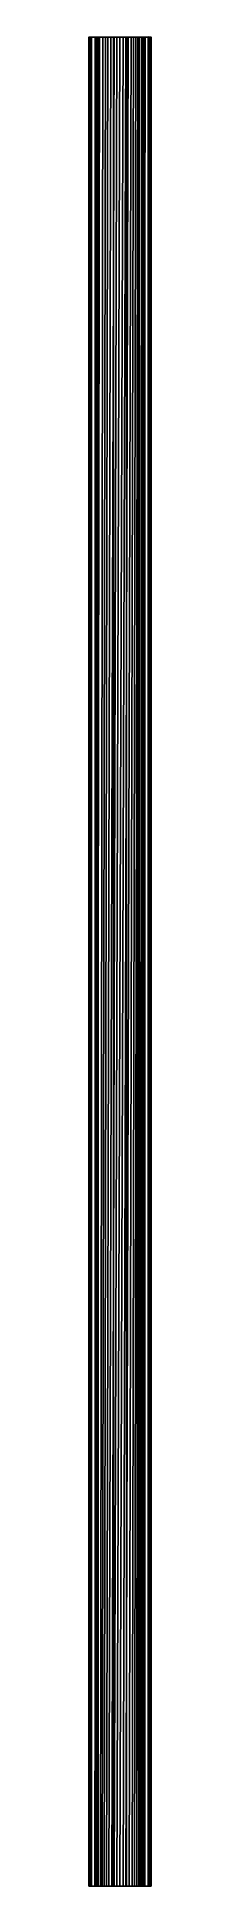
# Model space of a CAD drawing. Extents: x 55 to 69, y 73 to 503.
import ezdxf

# ---------------------------------------------------------------- set-up
doc = ezdxf.new("R2010")
doc.units = 0
doc.layers.get('0').update_dxf_attribs({"linetype": 'CONTINUOUS'})

# ---------------------------------------------------------------- blocks, each defined once
blk = doc.blocks.new('PERFIFF')
for p, q in [((8.47, 2.4), (8.46, 2.41)), ((8.46, 2.36), (22.96, 2.36)), ((8.46, 2.36), (8.46, 2.36)), ((8.46, 2.36), (8.46, 2.36)), ((8.46, 2.35), (8.46, 2.35)), ((8.46, 2.35), (8.46, 2.35)), ((8.46, 2.35), (8.46, 2.35)), ((8.46, 2.34), (8.46, 2.34)), ((8.46, 2.34), (8.46, 2.34)), ((8.46, 2.33), (8.46, 2.33)), ((8.47, 2.32), (8.46, 2.32)), ((8.49, 2.46), (8.47, 2.46)), ((8.48, 2.43), (8.47, 2.44)), ((8.47, 2.31), (8.47, 2.31)), ((8.47, 2.29), (8.47, 2.29)), ((8.47, 2.28), (8.47, 2.27)), ((8.47, 2.27), (8.47, 2.28)), ((8.47, 2.28), (8.49, 2.19)), ((8.47, 2.27), (8.47, 2.28)), ((8.47, 2.28), (8.49, 2.19)), ((8.48, 2.23), (8.48, 2.23)), ((8.51, 2.2), (8.49, 2.19)), ((8.49, 2.19), (8.49, 2.19)), ((8.49, 2.19), (8.49, 2.19)), ((8.49, 2.18), (8.49, 2.18)), ((8.49, 2.18), (8.49, 2.18)), ((8.49, 2.18), (8.49, 2.18)), ((8.49, 2.18), (8.49, 2.18)), ((8.49, 2.17), (8.49, 2.17)), ((8.49, 2.16), (8.49, 2.16)), ((8.5, 2.16), (8.5, 2.16)), ((8.5, 2.14), (8.5, 2.15)), ((8.5, 2.13), (8.51, 2.13)), ((8.51, 2.12), (8.51, 2.12)), ((8.51, 2.11), (8.51, 2.11)), ((8.51, 2.11), (8.51, 2.11)), ((8.51, 2.11), (8.52, 2.11)), ((8.52, 2.1), (8.52, 2.1)), ((8.52, 2.1), (8.52, 2.1)), ((8.52, 2.1), (8.52, 2.1)), ((8.52, 2.1), (8.52, 2.1)), ((8.54, 2.66), (22.89, 2.66)), ((8.55, 2.03), (22.87, 2.03)), ((8.57, 2.01), (8.58, 2.02)), ((8.58, 1.98), (8.6, 2.01)), ((8.62, 1.94), (8.64, 1.98)), ((8.65, 1.9), (8.68, 1.96)), ((8.7, 1.86), (8.73, 1.93)), ((8.74, 1.83), (8.78, 1.9)), ((8.79, 1.8), (8.83, 1.87)), ((8.84, 1.77), (8.88, 1.84)), ((8.89, 1.75), (8.93, 1.82)), ((8.94, 1.74), (8.97, 1.79)), ((8.99, 1.72), (9.01, 1.77)), ((9.02, 1.72), (9.04, 1.75)), ((9.06, 1.71), (9.07, 1.74)), ((9.08, 1.71), (9.09, 1.73)), ((9.11, 3.01), (22.31, 3.01)), ((9.11, 1.71), (14.21, 1.71)), ((9.88, 3.01), (9.87, 3.09)), ((10.37, 3.01), (10.35, 3.14)), ((11.16, 3.01), (11.15, 3.21)), ((11.54, 3.01), (11.52, 3.24)), ((11.99, 3.01), (11.99, 3.27)), ((12.55, 3.01), (12.53, 3.31)), ((13.11, 3.01), (13.1, 3.33)), ((13.81, 3.01), (13.8, 3.36)), ((14.21, 1.71), (17.21, 1.71)), ((14.39, 3.01), (14.38, 3.38)), ((15.01, 3.01), (15.01, 3.39)), ((15.71, 3.01), (15.71, 3.39)), ((16.44, 3.01), (16.44, 3.39)), ((17.09, 3.01), (17.1, 3.38)), ((17.21, 1.71), (22.31, 1.71)), ((17.82, 3.01), (17.83, 3.35)), ((18.54, 3.01), (18.56, 3.32)), ((19.06, 3.01), (19.08, 3.3)), ((19.65, 3.01), (19.67, 3.26)), ((20.07, 3.01), (20.09, 3.23)), ((20.44, 3.01), (20.46, 3.2)), ((20.68, 3.01), (20.7, 3.18)), ((20.92, 3.01), (20.93, 3.16)), ((22.35, 2.99), (22.36, 3.01)), ((22.38, 2.97), (22.4, 3.01)), ((22.42, 2.95), (22.45, 3)), ((22.45, 2.93), (22.48, 2.99)), ((22.48, 2.91), (22.52, 2.98)), ((22.51, 2.89), (22.55, 2.97)), ((22.53, 2.88), (22.58, 2.96)), ((22.56, 2.86), (22.6, 2.94)), ((22.59, 2.85), (22.63, 2.93)), ((22.62, 2.83), (22.67, 2.9)), ((22.65, 2.81), (22.7, 2.88)), ((22.68, 2.79), (22.73, 2.86)), ((22.7, 2.78), (22.76, 2.84)), ((22.72, 2.77), (22.77, 2.82)), ((22.74, 2.75), (22.79, 2.8)), ((22.75, 2.74), (22.8, 2.79)), ((22.77, 2.73), (22.82, 2.77)), ((22.79, 2.72), (22.83, 2.75)), ((22.81, 2.71), (22.84, 2.74)), ((22.82, 2.7), (22.85, 2.72)), ((22.84, 2.69), (22.87, 2.7)), ((22.86, 2.68), (22.88, 2.69)), ((22.87, 2.67), (22.88, 2.68)), ((9.96, -1.24), (21.46, -1.24)), ((9.96, -1.24), (9.96, -2.18)), ((21.43, -1.03), (9.99, -1.05)), ((10.02, -0.97), (10.03, -0.97)), ((10.08, -0.86), (21.35, -0.87)), ((10.09, -0.85), (10.09, -0.85)), ((10.11, -0.84), (10.1, -0.83)), ((10.13, -0.82), (10.12, -0.81)), ((10.16, -0.79), (10.15, -0.78)), ((10.19, -0.76), (10.18, -0.75)), ((10.21, -0.74), (10.2, -0.73)), ((10.22, -0.73), (10.22, -0.72)), ((10.23, -0.71), (10.23, -0.71)), ((10.25, -0.7), (21.19, -0.71)), ((10.36, -0.64), (21.06, -0.64)), ((10.43, -0.61), (10.61, -0.59)), ((14.21, -0.59), (10.61, -0.59)), ((14.21, -0.59), (10.61, -0.59)), ((14.21, -0.59), (17.21, -0.59)), ((14.21, -0.59), (14.21, -0.61)), ((17.21, -0.59), (20.81, -0.59)), ((17.21, -0.59), (20.81, -0.59)), ((17.21, -0.59), (17.21, -0.61)), ((20.99, -0.61), (20.81, -0.59)), ((21.46, -1.24), (21.46, -2.18))]:
    blk.add_line(p, q)
at = {"extrusion": (0, 1, -2e-16)}
for p, q in [((14.21, -0.59), (14.21, 1.71)), ((17.21, -0.59), (17.21, 1.71))]:
    blk.add_line(p, q, dxfattribs=at)
for centre, radius, start, end in [((9.11, 2.36), 0.65, 90, 270), ((15.71, -53.76), 57.16, 83.3691, 96.6309), ((22.31, 2.36), 0.65, 270, 90)]:
    blk.add_arc(centre, radius, start, end)
for points in [[(8.46, 2.36), (8.54, 2.66), (22.89, 2.66), (22.96, 2.36)], [(8.47, 2.4), (8.46, 2.41), (8.47, 2.44), (8.48, 2.43)], [(8.46, 2.36), (8.46, 2.41), (8.47, 2.4), (8.46, 2.36)], [(8.55, 2.03), (8.46, 2.36), (22.96, 2.36), (22.87, 2.03)], [(8.51, 2.2), (8.49, 2.19), (8.46, 2.36), (8.51, 2.2)], [(8.47, 2.28), (8.47, 2.27), (8.46, 2.36), (8.47, 2.28)], [(8.47, 2.31), (8.47, 2.31), (8.46, 2.32), (8.47, 2.32)], [(8.47, 2.48), (8.48, 2.5), (8.5, 2.5), (8.49, 2.48)], [(8.49, 2.46), (8.47, 2.46), (8.47, 2.48), (8.49, 2.48)], [(8.48, 2.43), (8.47, 2.44), (8.47, 2.46), (8.49, 2.46)], [(8.47, 2.28), (8.47, 2.29), (8.47, 2.29), (8.47, 2.27)], [(8.48, 2.23), (8.48, 2.23), (8.47, 2.27), (8.47, 2.28)], [(8.5, 2.52), (8.48, 2.53), (8.49, 2.54), (8.51, 2.54)], [(8.5, 2.5), (8.48, 2.5), (8.48, 2.53), (8.5, 2.52)], [(8.49, 2.19), (8.48, 2.23), (8.48, 2.23), (8.49, 2.19)], [(8.51, 2.56), (8.49, 2.56), (8.5, 2.58), (8.51, 2.57)], [(8.51, 2.54), (8.49, 2.54), (8.49, 2.56), (8.51, 2.56)], [(8.51, 2.2), (8.49, 2.19), (8.55, 2.03), (8.51, 2.2)], [(8.52, 2.1), (8.52, 2.1), (8.49, 2.19), (8.52, 2.1)], [(8.52, 2.59), (8.5, 2.59), (8.51, 2.61), (8.52, 2.61)], [(8.51, 2.57), (8.5, 2.58), (8.5, 2.59), (8.52, 2.59)], [(8.55, 2.03), (8.52, 2.1), (8.52, 2.1), (8.55, 2.03)], [(8.55, 2.03), (8.52, 2.1), (8.55, 2.04)], [(8.53, 2.64), (8.53, 2.64), (8.54, 2.66), (8.53, 2.64)], [(22.89, 2.66), (8.54, 2.66), (9.11, 3.01), (22.31, 3.01)], [(8.54, 2.66), (8.56, 2.71), (8.58, 2.69), (8.54, 2.66)], [(9.11, 1.71), (8.55, 2.03), (22.87, 2.03), (22.31, 1.71)], [(8.57, 2.01), (8.55, 2.03), (8.58, 2.02), (8.57, 2.01)], [(8.58, 2.69), (8.56, 2.71), (8.58, 2.74), (8.61, 2.7)], [(8.58, 1.98), (8.57, 2.01), (8.58, 2.02), (8.6, 2.01)], [(8.61, 2.7), (8.58, 2.74), (8.61, 2.77), (8.64, 2.72)], [(8.62, 1.94), (8.58, 1.98), (8.6, 2.01), (8.64, 1.98)], [(8.64, 2.72), (8.61, 2.77), (8.63, 2.8), (8.67, 2.74)], [(8.65, 1.9), (8.62, 1.94), (8.64, 1.98), (8.68, 1.96)], [(8.67, 2.74), (8.63, 2.8), (8.66, 2.83), (8.7, 2.76)], [(8.7, 1.86), (8.65, 1.9), (8.68, 1.96), (8.73, 1.93)], [(8.7, 2.76), (8.66, 2.83), (8.68, 2.85), (8.73, 2.78)], [(8.73, 2.78), (8.68, 2.85), (8.72, 2.88), (8.77, 2.8)], [(8.74, 1.83), (8.7, 1.86), (8.73, 1.93), (8.78, 1.9)], [(8.77, 2.8), (8.72, 2.88), (8.76, 2.91), (8.81, 2.83)], [(8.79, 1.8), (8.74, 1.83), (8.78, 1.9), (8.83, 1.87)], [(8.81, 2.83), (8.76, 2.91), (8.81, 2.93), (8.85, 2.85)], [(8.84, 1.77), (8.79, 1.8), (8.83, 1.87), (8.88, 1.84)], [(8.85, 2.85), (8.81, 2.93), (8.86, 2.96), (8.9, 2.88)], [(8.89, 1.75), (8.84, 1.77), (8.88, 1.84), (8.93, 1.82)], [(8.9, 2.88), (8.86, 2.96), (8.9, 2.97), (8.94, 2.91)], [(8.94, 1.74), (8.89, 1.75), (8.93, 1.82), (8.97, 1.79)], [(8.94, 2.91), (8.9, 2.97), (8.92, 2.98), (8.96, 2.92)], [(8.96, 2.92), (8.92, 2.98), (8.95, 2.99), (8.98, 2.93)], [(8.99, 1.72), (8.94, 1.74), (8.97, 1.79), (9.01, 1.77)], [(8.98, 2.93), (8.95, 2.99), (8.98, 3), (9.01, 2.95)], [(9.01, 2.95), (8.98, 3), (9.01, 3), (9.03, 2.96)], [(9.02, 1.72), (8.99, 1.72), (9.01, 1.77), (9.04, 1.75)], [(9.03, 2.96), (9.01, 3), (9.03, 3.01), (9.05, 2.97)], [(9.06, 1.71), (9.02, 1.72), (9.04, 1.75), (9.07, 1.74)], [(9.05, 2.97), (9.03, 3.01), (9.05, 3.01), (9.07, 2.98)], [(9.07, 2.98), (9.05, 3.01), (9.07, 3.01), (9.08, 2.99)], [(9.08, 1.71), (9.06, 1.71), (9.07, 1.74), (9.09, 1.73)], [(9.08, 2.99), (9.07, 3.01), (9.08, 3.01), (9.09, 3)], [(9.08, 3.01), (9.1, 3.01), (9.1, 3), (9.09, 3)], [(9.11, 1.71), (9.08, 1.71), (9.09, 1.73), (9.11, 1.71)], [(9.1, 3), (9.1, 3.01), (9.11, 3.01), (9.1, 3)], [(9.88, 3.01), (9.11, 3.01), (9.87, 3.09), (9.88, 3.01)], [(9.88, 3.01), (9.87, 3.09), (10.35, 3.14), (10.37, 3.01)], [(10.37, 3.01), (10.35, 3.14), (11.15, 3.21), (11.16, 3.01)], [(11.16, 3.01), (11.15, 3.21), (11.52, 3.24), (11.54, 3.01)], [(11.99, 3.01), (11.54, 3.01), (11.52, 3.24), (11.99, 3.27)], [(12.55, 3.01), (11.99, 3.01), (11.99, 3.27), (12.53, 3.31)], [(13.11, 3.01), (12.55, 3.01), (12.53, 3.31), (13.1, 3.33)], [(13.81, 3.01), (13.11, 3.01), (13.1, 3.33), (13.8, 3.36)], [(14.39, 3.01), (13.81, 3.01), (13.8, 3.36), (14.38, 3.38)], [(14.21, 1.71), (17.21, 1.71), (17.21, -0.59), (14.21, -0.59)], [(15.01, 3.01), (14.39, 3.01), (14.38, 3.38), (15.01, 3.39)], [(15.71, 3.01), (15.01, 3.01), (15.01, 3.39), (15.71, 3.39)], [(16.44, 3.01), (15.71, 3.01), (15.71, 3.39), (16.44, 3.39)], [(17.09, 3.01), (16.44, 3.01), (16.44, 3.39), (17.1, 3.38)], [(17.82, 3.01), (17.09, 3.01), (17.1, 3.38), (17.83, 3.35)], [(18.54, 3.01), (17.82, 3.01), (17.83, 3.35), (18.56, 3.32)], [(19.06, 3.01), (18.54, 3.01), (18.56, 3.32), (19.08, 3.3)], [(19.65, 3.01), (19.06, 3.01), (19.08, 3.3), (19.67, 3.26)], [(20.07, 3.01), (19.65, 3.01), (19.67, 3.26), (20.09, 3.23)], [(20.44, 3.01), (20.07, 3.01), (20.09, 3.23), (20.46, 3.2)], [(20.68, 3.01), (20.44, 3.01), (20.46, 3.2), (20.7, 3.18)], [(20.92, 3.01), (20.68, 3.01), (20.7, 3.18), (20.93, 3.16)], [(22.31, 3.01), (20.92, 3.01), (20.93, 3.16), (22.31, 3.01)], [(22.35, 2.99), (22.31, 3.01), (22.36, 3.01), (22.35, 2.99)], [(22.33, 1.72), (22.33, 1.71), (22.31, 1.71), (22.33, 1.72)], [(22.34, 1.73), (22.34, 1.71), (22.33, 1.71), (22.33, 1.72)], [(22.35, 1.73), (22.36, 1.71), (22.34, 1.71), (22.34, 1.73)], [(22.38, 2.97), (22.35, 2.99), (22.36, 3.01), (22.4, 3.01)], [(22.37, 1.74), (22.38, 1.72), (22.36, 1.71), (22.35, 1.73)], [(22.38, 1.75), (22.4, 1.72), (22.38, 1.72), (22.37, 1.74)], [(22.42, 2.95), (22.38, 2.97), (22.4, 3.01), (22.45, 3)], [(22.4, 1.76), (22.42, 1.72), (22.4, 1.72), (22.38, 1.75)], [(22.43, 1.78), (22.45, 1.73), (22.42, 1.72), (22.4, 1.76)], [(22.45, 2.93), (22.42, 2.94), (22.45, 3), (22.48, 2.99)], [(22.45, 1.79), (22.49, 1.74), (22.45, 1.73), (22.43, 1.78)], [(22.48, 2.91), (22.45, 2.92), (22.48, 2.99), (22.52, 2.98)], [(22.48, 1.81), (22.52, 1.74), (22.49, 1.74), (22.45, 1.79)], [(22.48, 2.91), (22.52, 2.98), (22.55, 2.97), (22.51, 2.89)], [(22.51, 1.82), (22.54, 1.75), (22.52, 1.74), (22.48, 1.81)], [(22.53, 2.88), (22.51, 2.89), (22.55, 2.97), (22.58, 2.96)], [(22.54, 1.84), (22.58, 1.77), (22.54, 1.75), (22.51, 1.82)], [(22.56, 2.86), (22.53, 2.88), (22.58, 2.96), (22.6, 2.94)], [(22.58, 1.86), (22.62, 1.79), (22.58, 1.77), (22.54, 1.84)], [(22.59, 2.85), (22.56, 2.86), (22.6, 2.94), (22.63, 2.93)], [(22.63, 1.89), (22.67, 1.82), (22.62, 1.79), (22.58, 1.86)], [(22.62, 2.83), (22.59, 2.84), (22.63, 2.93), (22.67, 2.9)], [(22.65, 2.81), (22.62, 2.83), (22.67, 2.9), (22.7, 2.88)], [(22.68, 1.92), (22.72, 1.85), (22.67, 1.82), (22.63, 1.89)], [(22.68, 2.79), (22.65, 2.81), (22.7, 2.88), (22.73, 2.86)], [(22.7, 2.78), (22.68, 2.79), (22.73, 2.86), (22.76, 2.84)], [(22.72, 1.94), (22.75, 1.88), (22.72, 1.85), (22.68, 1.92)], [(22.72, 2.77), (22.7, 2.78), (22.76, 2.84), (22.77, 2.82)], [(22.74, 2.75), (22.72, 2.77), (22.77, 2.82), (22.79, 2.8)], [(22.76, 1.97), (22.79, 1.92), (22.75, 1.88), (22.72, 1.94)], [(22.75, 2.74), (22.74, 2.75), (22.79, 2.8), (22.8, 2.79)], [(22.77, 2.73), (22.75, 2.74), (22.8, 2.79), (22.82, 2.77)], [(22.78, 1.98), (22.81, 1.94), (22.79, 1.92), (22.76, 1.97)], [(22.79, 2.72), (22.77, 2.73), (22.82, 2.77), (22.83, 2.75)], [(22.81, 1.99), (22.83, 1.96), (22.81, 1.94), (22.78, 1.98)], [(22.81, 2.71), (22.79, 2.72), (22.83, 2.75), (22.84, 2.74)], [(22.82, 2.7), (22.81, 2.71), (22.84, 2.74), (22.85, 2.72)], [(22.83, 2), (22.84, 1.98), (22.83, 1.96), (22.81, 1.99)], [(22.84, 2.69), (22.82, 2.7), (22.85, 2.72), (22.87, 2.7)], [(22.84, 2.01), (22.85, 2), (22.84, 1.98), (22.83, 2)], [(22.86, 2.68), (22.84, 2.69), (22.87, 2.7), (22.88, 2.69)], [(22.85, 2.02), (22.86, 2.01), (22.85, 2), (22.84, 2.01)], [(22.86, 2.02), (22.86, 2.02), (22.86, 2.01), (22.85, 2.02)], [(22.87, 2.67), (22.86, 2.68), (22.88, 2.69), (22.88, 2.68)], [(22.87, 2.03), (22.86, 2.02), (22.86, 2.02), (22.87, 2.03)], [(22.89, 2.66), (22.87, 2.67), (22.88, 2.68), (22.89, 2.66)], [(22.88, 2.05), (22.88, 2.05), (22.88, 2.04), (22.87, 2.04)], [(22.87, 2.04), (22.88, 2.04), (22.87, 2.03), (22.87, 2.04)], [(22.89, 2.09), (22.9, 2.08), (22.89, 2.07), (22.88, 2.07)], [(22.88, 2.07), (22.89, 2.07), (22.89, 2.06), (22.88, 2.06)], [(22.89, 2.66), (22.89, 2.66), (22.89, 2.65), (22.89, 2.66)], [(22.89, 2.65), (22.89, 2.66), (22.9, 2.65), (22.89, 2.65)], [(22.89, 2.65), (22.9, 2.65), (22.9, 2.64), (22.89, 2.64)], [(22.89, 2.64), (22.9, 2.64), (22.91, 2.63), (22.9, 2.63)], [(22.9, 2.12), (22.92, 2.12), (22.91, 2.1), (22.89, 2.1)], [(22.89, 2.1), (22.91, 2.1), (22.9, 2.08), (22.89, 2.09)], [(22.9, 2.63), (22.91, 2.63), (22.91, 2.61), (22.9, 2.61)], [(22.9, 2.61), (22.91, 2.61), (22.92, 2.6), (22.91, 2.6)], [(22.91, 2.17), (22.93, 2.17), (22.92, 2.14), (22.9, 2.14)], [(22.9, 2.14), (22.92, 2.14), (22.92, 2.12), (22.9, 2.12)], [(22.91, 2.6), (22.92, 2.6), (22.92, 2.59), (22.91, 2.58)], [(22.91, 2.58), (22.92, 2.59), (22.93, 2.57), (22.91, 2.56)], [(22.91, 2.56), (22.93, 2.57), (22.93, 2.55), (22.92, 2.55)], [(22.92, 2.2), (22.94, 2.19), (22.93, 2.17), (22.91, 2.17)], [(22.92, 2.55), (22.93, 2.55), (22.94, 2.53), (22.92, 2.53)], [(22.92, 2.53), (22.94, 2.53), (22.95, 2.51), (22.93, 2.51)], [(22.93, 2.25), (22.95, 2.24), (22.94, 2.21), (22.92, 2.22)], [(22.92, 2.22), (22.94, 2.21), (22.94, 2.19), (22.92, 2.2)], [(22.93, 2.51), (22.95, 2.51), (22.95, 2.49), (22.93, 2.49)], [(22.93, 2.49), (22.95, 2.49), (22.95, 2.47), (22.94, 2.47)], [(22.94, 2.26), (22.95, 2.26), (22.95, 2.24), (22.93, 2.25)], [(22.94, 2.47), (22.95, 2.47), (22.95, 2.46), (22.94, 2.46)], [(22.94, 2.46), (22.95, 2.46), (22.96, 2.44), (22.94, 2.44)], [(22.94, 2.44), (22.96, 2.44), (22.96, 2.43), (22.95, 2.43)], [(22.95, 2.3), (22.96, 2.3), (22.96, 2.27), (22.94, 2.28)], [(22.94, 2.28), (22.96, 2.27), (22.95, 2.26), (22.94, 2.26)], [(22.95, 2.43), (22.96, 2.43), (22.96, 2.42), (22.95, 2.42)], [(22.95, 2.42), (22.96, 2.42), (22.96, 2.41), (22.95, 2.4)], [(22.96, 2.33), (22.96, 2.33), (22.96, 2.31), (22.95, 2.32)], [(22.95, 2.32), (22.96, 2.31), (22.96, 2.3), (22.95, 2.3)], [(22.96, 2.39), (22.96, 2.39), (22.96, 2.39), (22.96, 2.38)], [(22.96, 2.38), (22.96, 2.38), (22.96, 2.38), (22.96, 2.37)], [(22.96, 2.37), (22.96, 2.37), (22.96, 2.36), (22.96, 2.37)], [(22.96, 2.36), (22.96, 2.34), (22.96, 2.35), (22.96, 2.36)], [(21.46, -1.24), (9.96, -1.24), (9.99, -1.05), (21.43, -1.03)], [(9.96, -2.18), (9.96, -1.24), (21.46, -1.24), (21.46, -2.18)], [(21.43, -1.03), (9.99, -1.05), (10.08, -0.86), (21.35, -0.87)], [(10.03, -0.97), (9.99, -1.05), (10.02, -0.97), (10.03, -0.97)], [(10.03, -0.97), (10.02, -0.97), (10.08, -0.86), (10.03, -0.97)], [(21.35, -0.87), (10.08, -0.86), (10.25, -0.7), (21.19, -0.71)], [(10.09, -0.85), (10.09, -0.85), (10.1, -0.83), (10.11, -0.84)], [(10.11, -0.84), (10.1, -0.83), (10.12, -0.81), (10.13, -0.82)], [(10.13, -0.82), (10.12, -0.81), (10.15, -0.78), (10.16, -0.79)], [(10.16, -0.79), (10.15, -0.78), (10.18, -0.75), (10.19, -0.76)], [(10.19, -0.76), (10.18, -0.75), (10.2, -0.73), (10.21, -0.74)], [(10.21, -0.74), (10.2, -0.73), (10.22, -0.72), (10.22, -0.73)], [(10.23, -0.71), (10.23, -0.71), (10.25, -0.7), (10.23, -0.71)], [(21.19, -0.71), (10.25, -0.7), (10.36, -0.64), (21.06, -0.64)], [(21.06, -0.64), (10.36, -0.64), (10.43, -0.61), (20.99, -0.61)], [(10.43, -0.61), (10.61, -0.59), (14.21, -0.59), (14.21, -0.61)], [(17.21, -0.61), (14.21, -0.61), (14.21, -0.59), (17.21, -0.59)], [(17.21, -0.61), (17.21, -0.59), (20.81, -0.59), (20.99, -0.61)]]:
    blk.add_3dface(points)

msp = doc.modelspace()

# ---------------------------------------------------------------- linework, layer by layer
for p, q in [((54.77, 502.61, 1.76), (54.77, 72.61, 1.76)), ((55.42, 72.61, 2.41), (55.42, 502.61, 2.41)), ((56.27, 72.61, -2.79), (56.27, 502.61, -2.79)), ((56.27, 72.61, -1.84), (56.27, 502.61, -1.84)), ((56.31, 502.61, -1.63), (56.3, 72.61, -1.65)), ((56.39, 72.61, -1.47), (56.39, 502.61, -1.47)), ((56.55, 502.61, -1.31), (56.56, 72.61, -1.3)), ((56.66, 72.61, -1.25), (56.68, 502.61, -1.24)), ((56.92, 72.61, -1.19), (56.92, 502.61, -1.19)), ((60.52, 72.61, -1.19), (60.52, 502.61, -1.19)), ((60.52, 72.61, 1.11), (60.52, 502.61, 1.11)), ((60.52, 502.61, -1.19), (60.52, 502.61, 1.11)), ((63.52, 72.61, -1.19), (63.52, 502.61, -1.19)), ((63.52, 72.61, 1.11), (63.52, 502.61, 1.11)), ((63.52, 502.61, -1.19), (63.52, 502.61, 1.11)), ((67.12, 72.61, -1.19), (67.12, 502.61, -1.19)), ((67.3, 502.61, -1.22), (67.37, 72.61, -1.24)), ((67.48, 502.61, -1.3), (67.5, 72.61, -1.31)), ((67.65, 502.61, -1.46), (67.65, 72.61, -1.47)), ((67.74, 72.61, -1.63), (67.74, 502.61, -1.65)), ((67.77, 72.61, -1.84), (67.77, 502.61, -1.84)), ((67.77, 72.61, -2.79), (67.77, 502.61, -2.79)), ((68.62, 72.61, 2.41), (68.62, 502.61, 2.41)), ((68.79, 502.61, 1.13), (68.79, 72.61, 1.13)), ((69.06, 72.61, 1.28), (69.04, 502.61, 1.26)), ((69.18, 502.61, 1.42), (69.18, 72.61, 1.42)), ((69.2, 72.61, 2.06), (69.2, 502.61, 2.06)), ((69.27, 72.61, 1.76), (69.27, 502.61, 1.76))]:
    msp.add_line(p, q)
at = {"extrusion": (0, -1, 1e-16)}
for p, q in [((56.56, 72.61, -1.39), (56.56, 72.61, -1.39)), ((56.92, 72.61, -1.39), (56.92, 72.61, -1.39)), ((60.52, 72.61, -1.19), (56.92, 72.61, -1.19)), ((63.52, 72.61, -1.19), (67.12, 72.61, -1.19))]:
    msp.add_line(p, q, dxfattribs=at)
for points in [[(54.78, 502.61, 1.89), (54.78, 502.61, 1.84), (54.77, 72.61, 1.8), (54.78, 72.61, 1.83)], [(54.78, 502.61, 1.84), (54.77, 502.61, 1.76), (54.77, 72.61, 1.76), (54.77, 72.61, 1.8)], [(54.77, 72.61, 1.76), (54.77, 72.61, 1.74), (54.77, 502.61, 1.74), (54.77, 502.61, 1.76)], [(54.77, 502.61, 1.74), (54.77, 502.61, 1.71), (54.77, 72.61, 1.71), (54.77, 72.61, 1.74)], [(54.77, 72.61, 1.71), (54.77, 72.61, 1.7), (54.78, 502.61, 1.67), (54.77, 502.61, 1.71)], [(54.78, 502.61, 1.67), (54.78, 502.61, 1.64), (54.78, 72.61, 1.67), (54.77, 72.61, 1.7)], [(54.82, 502.61, 2), (54.8, 502.61, 1.95), (54.78, 72.61, 1.88), (54.8, 72.61, 1.94)], [(54.8, 502.61, 1.95), (54.78, 502.61, 1.89), (54.78, 72.61, 1.83), (54.78, 72.61, 1.88)], [(54.78, 72.61, 1.67), (54.78, 72.61, 1.63), (54.79, 502.61, 1.59), (54.78, 502.61, 1.64)], [(54.79, 502.61, 1.59), (54.81, 502.61, 1.54), (54.8, 72.61, 1.58), (54.78, 72.61, 1.63)], [(54.96, 72.61, 1.3), (55, 72.61, 1.26), (54.78, 502.61, 1.89)], [(54.83, 502.61, 2.04), (54.82, 502.61, 2), (54.8, 72.61, 1.94), (54.81, 72.61, 1.99)], [(54.81, 502.61, 1.54), (54.83, 502.61, 1.49), (54.83, 72.61, 1.49), (54.8, 72.61, 1.58)], [(54.84, 502.61, 2.06), (54.83, 502.61, 2.04), (54.81, 72.61, 1.99), (54.84, 72.61, 2.06)], [(54.83, 502.61, 1.49), (54.84, 502.61, 1.46), (54.84, 72.61, 1.46), (54.83, 72.61, 1.49)], [(54.89, 502.61, 2.13), (54.87, 502.61, 2.1), (54.84, 72.61, 2.06), (54.89, 72.61, 2.14)], [(54.84, 502.61, 2.06), (54.85, 502.61, 2.07), (54.86, 72.61, 2.08), (54.84, 72.61, 2.06)], [(54.84, 72.61, 1.46), (54.86, 72.61, 1.43), (54.85, 502.61, 1.44), (54.84, 502.61, 1.46)], [(54.85, 502.61, 1.44), (54.86, 502.61, 1.42), (54.86, 72.61, 1.42), (54.84, 72.61, 1.46)], [(54.85, 502.61, 2.07), (54.87, 502.61, 2.1), (54.87, 72.61, 2.1), (54.89, 72.61, 2.14)], [(54.88, 502.61, 1.39), (54.86, 502.61, 1.42), (54.86, 72.61, 1.42), (54.89, 72.61, 1.38)], [(54.89, 72.61, 1.38), (54.93, 72.61, 1.34), (54.91, 502.61, 1.36), (54.88, 502.61, 1.39)], [(54.94, 72.61, 2.2), (54.89, 72.61, 2.14), (54.89, 502.61, 2.13), (54.92, 502.61, 2.17)], [(54.91, 502.61, 1.36), (54.95, 502.61, 1.31), (54.96, 72.61, 1.3), (54.93, 72.61, 1.34)], [(54.95, 502.61, 2.2), (54.92, 502.61, 2.17), (54.94, 72.61, 2.2), (54.99, 72.61, 2.25)], [(55.03, 72.61, 2.28), (54.99, 72.61, 2.25), (54.95, 502.61, 2.2), (54.96, 502.61, 2.22)], [(54.98, 502.61, 1.28), (54.95, 502.61, 1.31), (55, 72.61, 1.26), (55.05, 72.61, 1.23)], [(55, 502.61, 2.25), (54.96, 502.61, 2.22), (55.03, 72.61, 2.28), (55.11, 72.61, 2.33)], [(55.05, 72.61, 1.23), (55.1, 72.61, 1.19), (55.02, 502.61, 1.25), (54.98, 502.61, 1.28)], [(55.17, 72.61, 2.36), (55.11, 72.61, 2.33), (55, 502.61, 2.25), (55.03, 502.61, 2.28)], [(55.06, 502.61, 1.22), (55.02, 502.61, 1.25), (55.1, 72.61, 1.19), (55.15, 72.61, 1.17)], [(55.03, 502.61, 2.28), (55.1, 502.61, 2.32), (55.23, 72.61, 2.38), (55.17, 72.61, 2.36)], [(55.11, 502.61, 1.19), (55.06, 502.61, 1.22), (55.15, 72.61, 1.17), (55.2, 72.61, 1.15)], [(55.1, 502.61, 2.32), (55.16, 502.61, 2.35), (55.29, 72.61, 2.39), (55.23, 72.61, 2.38)], [(55.2, 72.61, 1.15), (55.25, 72.61, 1.13), (55.19, 502.61, 1.15), (55.11, 502.61, 1.19)], [(55.16, 502.61, 2.35), (55.22, 502.61, 2.38), (55.34, 72.61, 2.4), (55.29, 72.61, 2.39)], [(55.25, 502.61, 1.13), (55.19, 502.61, 1.15), (55.33, 72.61, 1.11), (55.25, 72.61, 1.13)], [(55.38, 72.61, 2.41), (55.34, 72.61, 2.4), (55.22, 502.61, 2.38), (55.28, 502.61, 2.39)], [(55.33, 72.61, 1.11), (55.39, 72.61, 1.11), (55.31, 502.61, 1.12), (55.25, 502.61, 1.13)], [(55.4, 72.61, 2.41), (55.38, 72.61, 2.41), (55.28, 502.61, 2.39), (55.37, 502.61, 2.41)], [(55.35, 502.61, 1.11), (55.39, 502.61, 1.11), (55.42, 72.61, 1.11), (55.39, 72.61, 1.11)], [(55.42, 72.61, 2.41), (55.4, 72.61, 2.41), (55.37, 502.61, 2.41), (55.42, 502.61, 2.41)], [(55.42, 502.61, 1.11), (55.39, 502.61, 1.11), (55.42, 72.61, 1.11), (55.39, 72.61, 1.11)], [(55.42, 502.61, 2.41), (56.8, 502.61, 2.55), (56.18, 72.61, 2.49), (55.42, 72.61, 2.41)], [(55.42, 72.61, 1.11), (68.62, 72.61, 1.11), (68.62, 502.61, 1.11), (55.42, 502.61, 1.11)], [(56.8, 502.61, 2.55), (57.27, 502.61, 2.59), (56.66, 72.61, 2.54), (56.18, 72.61, 2.49)], [(56.27, 72.61, -1.84), (56.27, 502.61, -1.84), (56.31, 502.61, -1.63), (56.3, 72.61, -1.65)], [(56.27, 72.61, -2.78), (56.27, 502.61, -2.79), (56.27, 502.61, -1.84), (56.27, 72.61, -1.84)], [(56.27, 72.61, -2.79), (67.77, 72.61, -2.79), (67.77, 502.61, -2.79), (56.27, 502.61, -2.79)], [(56.3, 72.61, -1.65), (56.31, 502.61, -1.63), (56.39, 502.61, -1.47), (56.39, 72.61, -1.47)], [(56.39, 72.61, -1.47), (56.39, 502.61, -1.47), (56.55, 502.61, -1.31), (56.56, 72.61, -1.3)], [(56.56, 72.61, -1.3), (56.55, 502.61, -1.31), (56.68, 502.61, -1.24), (56.66, 72.61, -1.25)], [(56.68, 502.61, -1.24), (56.92, 502.61, -1.19), (56.92, 72.61, -1.19), (56.66, 72.61, -1.25)], [(57.27, 502.61, 2.59), (58.06, 502.61, 2.65), (57.46, 72.61, 2.61), (56.66, 72.61, 2.54)], [(67.12, 502.61, -1.19), (67.12, 72.61, -1.19), (56.92, 72.61, -1.19), (56.92, 502.61, -1.19)], [(58.06, 502.61, 2.65), (58.66, 502.61, 2.69), (57.83, 72.61, 2.64), (57.46, 72.61, 2.61)], [(58.66, 502.61, 2.69), (59.17, 502.61, 2.72), (58.3, 72.61, 2.67), (57.83, 72.61, 2.64)], [(59.17, 502.61, 2.72), (59.9, 502.61, 2.75), (58.84, 72.61, 2.7), (58.3, 72.61, 2.67)], [(59.9, 502.61, 2.75), (60.63, 502.61, 2.77), (59.4, 72.61, 2.73), (58.84, 72.61, 2.7)], [(60.63, 502.61, 2.77), (61.29, 502.61, 2.79), (60.1, 72.61, 2.76), (59.4, 72.61, 2.73)], [(61.29, 502.61, 2.79), (62.02, 502.61, 2.79), (60.69, 72.61, 2.77), (60.1, 72.61, 2.76)], [(60.52, 502.61, -1.19), (60.52, 502.61, 1.11), (60.52, 72.61, 1.11), (60.52, 72.61, -1.19)], [(62.02, 502.61, 2.79), (62.72, 502.61, 2.79), (61.32, 72.61, 2.79), (60.69, 72.61, 2.77)], [(62.72, 502.61, 2.79), (63.35, 502.61, 2.77), (62.02, 72.61, 2.79), (61.32, 72.61, 2.79)], [(63.35, 502.61, 2.77), (63.94, 502.61, 2.76), (62.75, 72.61, 2.79), (62.02, 72.61, 2.79)], [(63.94, 502.61, 2.76), (64.64, 502.61, 2.73), (63.41, 72.61, 2.77), (62.75, 72.61, 2.79)], [(64.64, 502.61, 2.73), (65.2, 502.61, 2.7), (64.14, 72.61, 2.75), (63.41, 72.61, 2.77)], [(63.52, 72.61, -1.19), (63.52, 72.61, 1.11), (63.52, 502.61, 1.11), (63.52, 502.61, -1.19)], [(65.2, 502.61, 2.7), (65.74, 502.61, 2.67), (64.87, 72.61, 2.72), (64.14, 72.61, 2.75)], [(65.74, 502.61, 2.67), (66.21, 502.61, 2.64), (65.38, 72.61, 2.69), (64.87, 72.61, 2.72)], [(66.21, 502.61, 2.64), (66.59, 502.61, 2.61), (65.98, 72.61, 2.65), (65.38, 72.61, 2.69)], [(66.21, 502.61, 2.64), (66.59, 502.61, 2.61), (66.4, 72.61, 2.62), (65.98, 72.61, 2.65)], [(66.59, 502.61, 2.61), (67.38, 502.61, 2.54), (66.77, 72.61, 2.59), (66.4, 72.61, 2.62)], [(66.59, 502.61, 2.61), (66.77, 72.61, 2.59), (67, 72.61, 2.57), (67.38, 502.61, 2.54)], [(67.24, 72.61, 2.55), (67, 72.61, 2.57), (67.38, 502.61, 2.54), (67.87, 502.61, 2.49)], [(67.3, 502.61, -1.22), (67.37, 72.61, -1.24), (67.12, 72.61, -1.19), (67.12, 502.61, -1.19)], [(68.62, 502.61, 2.41), (67.87, 502.61, 2.49), (67.24, 72.61, 2.55), (68.62, 72.61, 2.41)], [(67.5, 72.61, -1.31), (67.37, 72.61, -1.24), (67.3, 502.61, -1.22), (67.48, 502.61, -1.3)], [(67.65, 72.61, -1.47), (67.5, 72.61, -1.31), (67.48, 502.61, -1.3), (67.65, 502.61, -1.47)], [(67.74, 72.61, -1.63), (67.65, 72.61, -1.47), (67.65, 502.61, -1.46), (67.74, 502.61, -1.65)], [(67.77, 72.61, -1.84), (67.74, 72.61, -1.63), (67.74, 502.61, -1.65), (67.77, 502.61, -1.84)], [(67.77, 72.61, -2.79), (67.77, 72.61, -1.84), (67.77, 502.61, -1.84), (67.77, 502.61, -2.78)], [(68.79, 72.61, 2.39), (68.71, 72.61, 2.4), (68.71, 502.62, 2.4), (68.62, 502.61, 2.41)], [(68.66, 502.61, 2.41), (68.62, 502.61, 2.41), (68.79, 72.61, 2.39), (68.86, 72.61, 2.36)], [(68.71, 72.61, 2.4), (68.62, 72.61, 2.41), (68.62, 502.61, 2.41), (68.65, 502.61, 2.41)], [(68.64, 72.61, 1.11), (68.67, 72.61, 1.11), (68.66, 502.61, 1.11), (68.62, 502.61, 1.11)], [(68.62, 72.61, 1.11), (68.64, 72.61, 1.11), (68.64, 327.1, 1.11), (68.66, 502.61, 1.11)], [(68.7, 502.61, 2.4), (68.66, 502.61, 2.41), (68.86, 72.61, 2.36), (68.91, 72.61, 2.34)], [(68.67, 72.61, 1.11), (68.71, 72.61, 1.11), (68.67, 502.61, 1.11), (68.66, 502.61, 1.11)], [(68.71, 72.61, 1.11), (68.76, 72.61, 1.12), (68.67, 502.61, 1.11), (68.71, 502.61, 1.11)], [(68.76, 502.61, 2.39), (68.7, 502.61, 2.4), (68.91, 72.61, 2.34), (68.98, 72.61, 2.3)], [(68.76, 72.61, 1.12), (68.79, 72.61, 1.13), (68.75, 502.61, 1.12), (68.71, 502.61, 1.11)], [(68.85, 72.61, 1.15), (68.79, 72.61, 1.13), (68.79, 502.61, 1.13), (68.75, 502.61, 1.12)], [(68.81, 502.61, 2.38), (68.76, 502.61, 2.39), (68.98, 72.61, 2.3), (69.04, 72.61, 2.25)], [(68.85, 72.61, 1.15), (68.89, 72.61, 1.16), (68.84, 502.61, 1.15), (68.79, 502.61, 1.13)], [(68.88, 502.61, 2.36), (68.81, 502.61, 2.38), (69.04, 72.61, 2.25), (69.08, 72.61, 2.22)], [(68.84, 502.61, 1.15), (68.89, 502.61, 1.17), (68.89, 72.61, 1.16), (68.93, 72.61, 1.19)], [(68.97, 502.61, 2.31), (68.88, 502.61, 2.36), (69.08, 72.61, 2.22), (69.11, 72.61, 2.18)], [(68.89, 502.61, 1.17), (68.94, 502.61, 1.19), (69.02, 72.61, 1.25), (68.98, 72.61, 1.22)], [(68.89, 72.61, 1.16), (68.93, 72.61, 1.19), (68.94, 502.61, 1.19), (68.89, 502.61, 1.17)], [(68.93, 72.61, 1.19), (68.98, 72.61, 1.22), (68.99, 502.61, 1.23), (68.94, 502.61, 1.19)], [(68.94, 502.61, 1.19), (69.04, 502.61, 1.26), (69.09, 72.61, 1.31), (69.06, 72.61, 1.28)], [(69.02, 72.61, 1.25), (69.06, 72.61, 1.28), (68.99, 502.61, 1.23), (68.94, 502.61, 1.19)], [(69.05, 502.61, 2.25), (68.97, 502.61, 2.31), (69.11, 72.61, 2.18), (69.14, 72.61, 2.15)], [(69.09, 72.61, 1.31), (69.13, 72.61, 1.36), (69.12, 502.61, 1.34), (69.04, 502.61, 1.26)], [(69.1, 502.61, 2.2), (69.05, 502.61, 2.25), (69.14, 72.61, 2.15), (69.16, 72.61, 2.12)], [(69.15, 502.61, 2.14), (69.1, 502.61, 2.2), (69.16, 72.61, 2.12), (69.18, 72.61, 2.08)], [(69.12, 502.61, 1.34), (69.15, 502.61, 1.38), (69.16, 72.61, 1.39), (69.13, 72.61, 1.36)], [(69.17, 502.61, 2.1), (69.15, 502.61, 2.14), (69.18, 72.61, 2.08), (69.19, 72.61, 2.07)], [(69.18, 72.61, 1.42), (69.16, 72.61, 1.39), (69.15, 502.61, 1.38), (69.18, 502.61, 1.42)], [(69.17, 502.61, 2.1), (69.19, 72.61, 2.07), (69.2, 72.61, 2.06), (69.2, 502.61, 2.06)], [(69.18, 502.61, 1.42), (69.25, 502.61, 1.59), (69.22, 72.61, 1.51), (69.2, 72.61, 1.46)], [(69.18, 72.61, 1.42), (69.2, 72.61, 1.46), (69.25, 502.61, 1.59), (69.18, 502.61, 1.42)], [(69.2, 72.61, 2.06), (69.21, 72.61, 2.04), (69.23, 502.61, 1.99), (69.2, 502.61, 2.06)], [(69.21, 72.61, 2.04), (69.23, 72.61, 2), (69.25, 502.61, 1.94), (69.23, 502.61, 1.99)], [(69.26, 502.61, 1.63), (69.25, 502.61, 1.59), (69.22, 72.61, 1.51), (69.24, 72.61, 1.56)], [(69.23, 72.61, 2), (69.24, 72.61, 1.95), (69.26, 502.61, 1.88), (69.25, 502.61, 1.94)], [(69.26, 72.61, 1.89), (69.24, 72.61, 1.95), (69.26, 502.61, 1.88), (69.27, 502.61, 1.8)], [(69.27, 502.61, 1.67), (69.26, 502.61, 1.63), (69.24, 72.61, 1.56), (69.25, 72.61, 1.61)], [(69.27, 502.61, 1.7), (69.27, 502.61, 1.67), (69.25, 72.61, 1.61), (69.26, 72.61, 1.65)], [(69.26, 72.61, 1.89), (69.27, 72.61, 1.84), (69.26, 502.61, 1.84), (69.26, 502.61, 1.85)], [(69.27, 72.61, 1.8), (69.27, 72.61, 1.84), (69.26, 502.61, 1.84), (69.27, 502.61, 1.83)], [(69.27, 502.61, 1.73), (69.27, 502.61, 1.7), (69.26, 72.61, 1.65), (69.27, 72.61, 1.69)], [(69.27, 72.61, 1.8), (69.27, 72.61, 1.78), (69.27, 502.61, 1.78), (69.27, 502.61, 1.8)], [(69.27, 72.61, 1.76), (69.27, 72.61, 1.78), (69.27, 502.61, 1.78), (69.27, 502.61, 1.76)], [(69.27, 72.61, 1.76), (69.27, 72.61, 1.73), (69.27, 502.61, 1.74), (69.27, 502.61, 1.76)], [(69.27, 502.61, 1.73), (69.27, 502.61, 1.74), (69.27, 72.61, 1.73), (69.27, 72.61, 1.71)], [(69.27, 502.61, 1.73), (69.27, 502.61, 1.73), (69.27, 72.61, 1.69), (69.27, 72.61, 1.71)]]:
    msp.add_3dface(points)

# ---------------------------------------------------------------- block references
at = {"extrusion": (1e-16, 1, 1.8604e-12)}
msp.add_blockref('PERFIFF', (-77.73, -0.6, 502.61), dxfattribs=at)
at = {"extrusion": (-2e-16, -1, 1.8604e-12)}
msp.add_blockref('PERFIFF', (46.31, -0.6, -72.61), dxfattribs=at)

doc.saveas('drawing.dxf')
